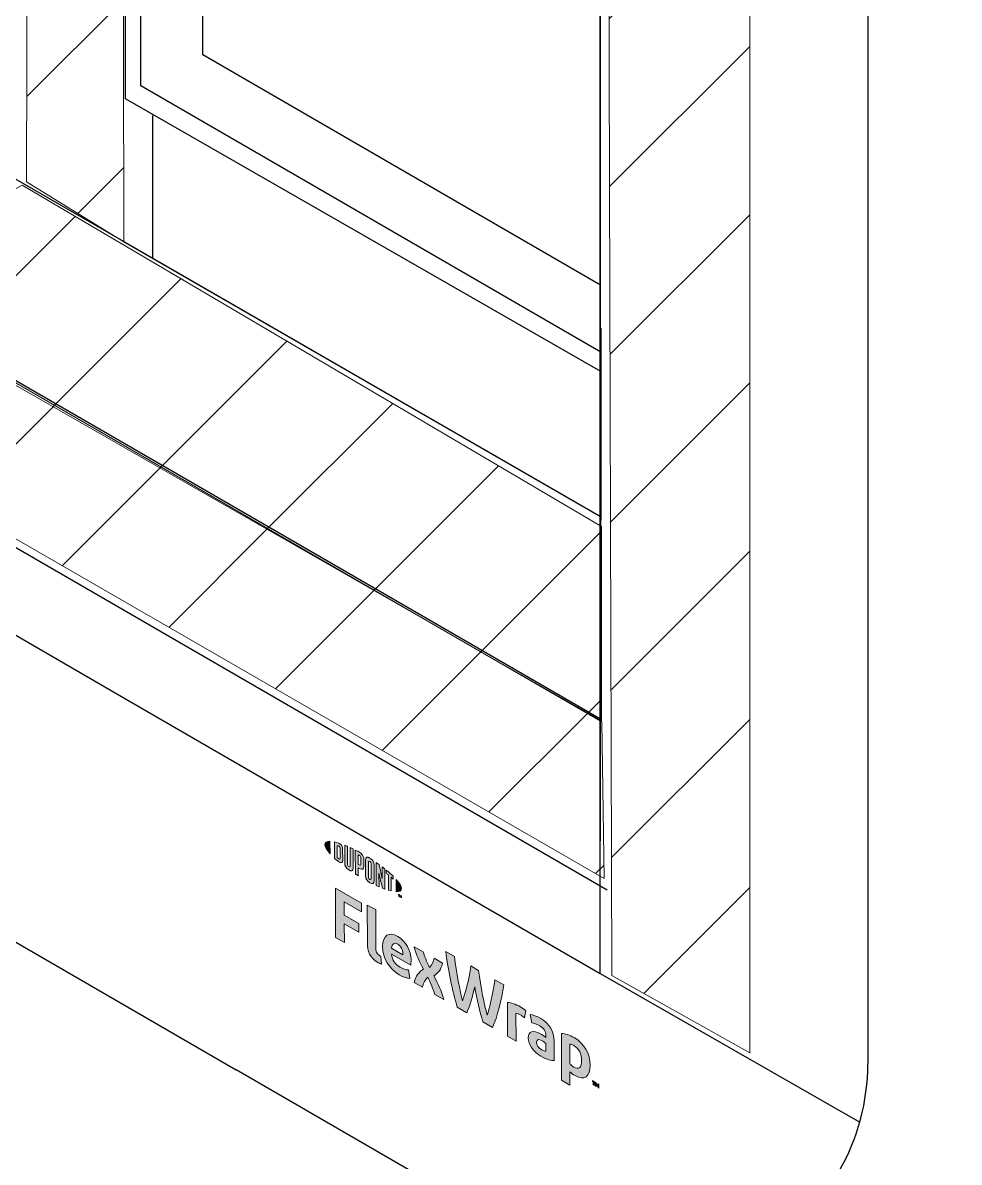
# Model space of a CAD drawing. Extents: x -1328 to 5679, y -4611 to 1603.
# Drawn here: x 4548.4 to 4627.1, y -2696.8 to -2601 of the extents above; entities that cross this region are included whole.
import ezdxf

# ---------------------------------------------------------------- set-up
doc = ezdxf.new("R2010")
doc.units = 0
doc.header["$MEASUREMENT"] = 0
for name, color, linetype, lineweight in [('G-ANNO-TTLB', 7, 'Continuous', 0), ('Layer 12', 7, 'Continuous', 0), ('TYVEK', 7, 'Continuous', 0)]:
    doc.layers.add(name, color=color, linetype=linetype, lineweight=lineweight)
pattern_1 = [(45, (0, 0), (-7.071067, 7.071069), [])]

# ---------------------------------------------------------------- blocks, each defined once
blk = doc.blocks.new('Block_169')
at = {"layer": 'TYVEK', "true_color": 0x003b71, "transparency": 33554687}
h = blk.add_hatch(color=156, dxfattribs=at)
h.dxf.hatch_style = 2
edge = h.paths.add_edge_path()
edge.add_spline(control_points=[(4574.695, -2677.885), (4574.695, -2677.885), (4574.685, -2673.744), (4574.685, -2673.744), (4574.685, -2673.744), (4576.87, -2674.999), (4576.87, -2674.999), (4576.87, -2674.999), (4576.872, -2675.721), (4576.872, -2675.721), (4576.872, -2675.721), (4575.42, -2674.887), (4575.42, -2674.887), (4575.42, -2674.887), (4575.423, -2676.011), (4575.423, -2676.011), (4575.423, -2676.011), (4576.644, -2676.712), (4576.644, -2676.712), (4576.644, -2676.712), (4576.646, -2677.434), (4576.646, -2677.434), (4576.646, -2677.434), (4575.425, -2676.733), (4575.425, -2676.733), (4575.425, -2676.733), (4575.429, -2678.306), (4575.429, -2678.306), (4575.429, -2678.306), (4574.695, -2677.885), (4574.695, -2677.885)], knot_values=[0, 0, 0, 0, 1, 1, 1, 2, 2, 2, 3, 3, 3, 4, 4, 4, 5, 5, 5, 6, 6, 6, 7, 7, 7, 8, 8, 8, 9, 9, 9, 10, 10, 10, 10], degree=3, periodic=0)
h = blk.add_hatch(color=156, dxfattribs=at)
h.dxf.hatch_style = 2
edge = h.paths.add_edge_path()
edge.add_spline(control_points=[(4578.068, -2678.729), (4578.069, -2679.048), (4578.141, -2679.261), (4578.346, -2679.379), (4578.398, -2679.408), (4578.449, -2679.432), (4578.495, -2679.446), (4578.495, -2679.446), (4578.548, -2680.121), (4578.548, -2680.121), (4578.45, -2680.088), (4578.291, -2680.021), (4578.189, -2679.962), (4577.599, -2679.623), (4577.362, -2679.044), (4577.36, -2678.334), (4577.36, -2678.334), (4577.352, -2675.175), (4577.352, -2675.175), (4577.352, -2675.175), (4578.06, -2675.534), (4578.06, -2675.534), (4578.06, -2675.534), (4578.068, -2678.729), (4578.068, -2678.729)], knot_values=[0, 0, 0, 0, 1, 1, 1, 2, 2, 2, 3, 3, 3, 4, 4, 4, 5, 5, 5, 6, 6, 6, 7, 7, 7, 8, 8, 8, 8], degree=3, periodic=0)
h = blk.add_hatch(color=156, dxfattribs=at)
h.dxf.hatch_style = 2
edge = h.paths.add_edge_path()
edge.add_spline(control_points=[(4579.38, -2678.779), (4579.38, -2678.779), (4580.354, -2679.338), (4580.354, -2679.338), (4580.354, -2679.338), (4580.354, -2679.267), (4580.354, -2679.267), (4580.353, -2678.936), (4580.199, -2678.605), (4579.917, -2678.443), (4579.619, -2678.272), (4579.425, -2678.403), (4579.38, -2678.779)], knot_values=[0, 0, 0, 0, 1, 1, 1, 2, 2, 2, 3, 3, 3, 4, 4, 4, 4], degree=3, periodic=0)
edge = h.paths.add_edge_path()
edge.add_spline(control_points=[(4580.938, -2681.339), (4580.713, -2681.328), (4580.379, -2681.219), (4580.041, -2681.025), (4579.215, -2680.551), (4578.649, -2679.623), (4578.647, -2678.641), (4578.644, -2677.701), (4579.161, -2677.36), (4579.915, -2677.792), (4580.587, -2678.178), (4581.03, -2678.982), (4581.032, -2679.774), (4581.032, -2679.952), (4581.022, -2680.1), (4581.012, -2680.212), (4581.012, -2680.212), (4579.391, -2679.282), (4579.391, -2679.282), (4579.459, -2679.793), (4579.701, -2680.144), (4580.111, -2680.38), (4580.362, -2680.524), (4580.603, -2680.598), (4580.824, -2680.618), (4580.824, -2680.618), (4580.938, -2681.339), (4580.938, -2681.339)], knot_values=[0, 0, 0, 0, 1, 1, 1, 2, 2, 2, 3, 3, 3, 4, 4, 4, 5, 5, 5, 6, 6, 6, 7, 7, 7, 8, 8, 8, 9, 9, 9, 9], degree=3, periodic=0)
h = blk.add_hatch(color=156, dxfattribs=at)
h.dxf.hatch_style = 2
edge = h.paths.add_edge_path()
edge.add_spline(control_points=[(4582.079, -2680.541), (4581.734, -2679.906), (4581.461, -2679.342), (4581.3, -2678.659), (4581.3, -2678.659), (4582.065, -2679.097), (4582.065, -2679.097), (4582.132, -2679.402), (4582.359, -2679.934), (4582.585, -2680.401), (4582.774, -2680.184), (4582.938, -2679.929), (4582.973, -2679.619), (4582.973, -2679.619), (4583.691, -2680.031), (4583.691, -2680.031), (4583.559, -2680.57), (4583.335, -2680.872), (4582.951, -2681.107), (4583.321, -2681.798), (4583.574, -2682.356), (4583.786, -2683.104), (4583.786, -2683.104), (4583.021, -2682.665), (4583.021, -2682.665), (4582.913, -2682.272), (4582.655, -2681.681), (4582.439, -2681.232), (4582.245, -2681.446), (4582.061, -2681.694), (4581.99, -2682.073), (4581.99, -2682.073), (4581.303, -2681.679), (4581.303, -2681.679), (4581.429, -2681.137), (4581.669, -2680.802), (4582.079, -2680.541)], knot_values=[0, 0, 0, 0, 1, 1, 1, 2, 2, 2, 3, 3, 3, 4, 4, 4, 5, 5, 5, 6, 6, 6, 7, 7, 7, 8, 8, 8, 9, 9, 9, 10, 10, 10, 11, 11, 11, 12, 12, 12, 12], degree=3, periodic=0)
h = blk.add_hatch(color=156, dxfattribs=at)
h.dxf.hatch_style = 2
edge = h.paths.add_edge_path()
edge.add_spline(control_points=[(4588.08, -2681.434), (4588.08, -2681.434), (4588.829, -2681.864), (4588.829, -2681.864), (4588.637, -2683.131), (4588.303, -2684.563), (4587.869, -2685.448), (4587.869, -2685.448), (4587.064, -2684.986), (4587.064, -2684.986), (4586.811, -2684.102), (4586.583, -2683.103), (4586.391, -2682.024), (4586.198, -2682.882), (4585.98, -2683.625), (4585.725, -2684.217), (4585.725, -2684.217), (4584.919, -2683.755), (4584.919, -2683.755), (4584.506, -2682.384), (4584.138, -2680.548), (4583.945, -2679.06), (4583.945, -2679.06), (4584.689, -2679.487), (4584.689, -2679.487), (4584.851, -2680.827), (4585.142, -2682.394), (4585.354, -2683.207), (4585.572, -2682.641), (4585.913, -2681.478), (4586.059, -2680.274), (4586.059, -2680.274), (4586.715, -2680.651), (4586.715, -2680.651), (4586.872, -2682.029), (4587.209, -2683.581), (4587.436, -2684.403), (4587.64, -2683.828), (4587.929, -2682.594), (4588.08, -2681.434)], knot_values=[0, 0, 0, 0, 1, 1, 1, 2, 2, 2, 3, 3, 3, 4, 4, 4, 5, 5, 5, 6, 6, 6, 7, 7, 7, 8, 8, 8, 9, 9, 9, 10, 10, 10, 11, 11, 11, 12, 12, 12, 13, 13, 13, 13], degree=3, periodic=0)
h = blk.add_hatch(color=156, dxfattribs=at)
h.dxf.hatch_style = 2
edge = h.paths.add_edge_path()
edge.add_spline(control_points=[(4590.222, -2683.71), (4590.406, -2683.816), (4590.581, -2683.939), (4590.684, -2684.028), (4590.684, -2684.028), (4590.583, -2684.637), (4590.583, -2684.637), (4590.495, -2684.552), (4590.387, -2684.478), (4590.28, -2684.416), (4590.09, -2684.307), (4589.962, -2684.275), (4589.854, -2684.272), (4589.854, -2684.272), (4589.86, -2686.591), (4589.86, -2686.591), (4589.86, -2686.591), (4589.152, -2686.185), (4589.152, -2686.185), (4589.152, -2686.185), (4589.145, -2683.351), (4589.145, -2683.351), (4589.422, -2683.351), (4589.852, -2683.497), (4590.222, -2683.71)], knot_values=[0, 0, 0, 0, 1, 1, 1, 2, 2, 2, 3, 3, 3, 4, 4, 4, 5, 5, 5, 6, 6, 6, 7, 7, 7, 8, 8, 8, 8], degree=3, periodic=0)
h = blk.add_hatch(color=156, dxfattribs=at)
h.dxf.hatch_style = 2
edge = h.paths.add_edge_path()
edge.add_spline(control_points=[(4592.377, -2687.44), (4592.377, -2687.44), (4592.376, -2686.807), (4592.376, -2686.807), (4592.258, -2686.71), (4592.135, -2686.621), (4592.011, -2686.551), (4591.775, -2686.415), (4591.591, -2686.416), (4591.592, -2686.694), (4591.592, -2686.942), (4591.746, -2687.16), (4592.018, -2687.317), (4592.172, -2687.405), (4592.3, -2687.443), (4592.377, -2687.44)], knot_values=[0, 0, 0, 0, 1, 1, 1, 2, 2, 2, 3, 3, 3, 4, 4, 4, 5, 5, 5, 5], degree=3, periodic=0)
edge = h.paths.add_edge_path()
edge.add_spline(control_points=[(4591.948, -2687.861), (4591.245, -2687.457), (4590.89, -2686.858), (4590.889, -2686.326), (4590.888, -2685.74), (4591.302, -2685.635), (4591.918, -2685.983), (4592.061, -2686.065), (4592.246, -2686.195), (4592.375, -2686.292), (4592.375, -2686.292), (4592.374, -2686.15), (4592.374, -2686.15), (4592.373, -2685.789), (4592.193, -2685.515), (4591.85, -2685.318), (4591.624, -2685.188), (4591.383, -2685.091), (4591.173, -2685.071), (4591.173, -2685.071), (4591.043, -2684.358), (4591.043, -2684.358), (4591.263, -2684.378), (4591.617, -2684.511), (4591.93, -2684.69), (4592.684, -2685.123), (4593.06, -2685.8), (4593.062, -2686.598), (4593.062, -2686.598), (4593.066, -2688.243), (4593.066, -2688.243), (4592.856, -2688.246), (4592.461, -2688.155), (4591.948, -2687.861)], knot_values=[0, 0, 0, 0, 1, 1, 1, 2, 2, 2, 3, 3, 3, 4, 4, 4, 5, 5, 5, 6, 6, 6, 7, 7, 7, 8, 8, 8, 9, 9, 9, 10, 10, 10, 11, 11, 11, 11], degree=3, periodic=0)
h = blk.add_hatch(color=156, dxfattribs=at)
h.dxf.hatch_style = 2
edge = h.paths.add_edge_path()
edge.add_spline(control_points=[(4594.712, -2688.774), (4595.163, -2689.033), (4595.373, -2688.835), (4595.371, -2688.225), (4595.37, -2687.693), (4595.174, -2687.226), (4594.707, -2686.958), (4594.579, -2686.884), (4594.487, -2686.861), (4594.379, -2686.846), (4594.379, -2686.846), (4594.383, -2688.503), (4594.383, -2688.503), (4594.481, -2688.606), (4594.563, -2688.689), (4594.712, -2688.774)], knot_values=[0, 0, 0, 0, 1, 1, 1, 2, 2, 2, 3, 3, 3, 4, 4, 4, 5, 5, 5, 5], degree=3, periodic=0)
edge = h.paths.add_edge_path()
edge.add_spline(control_points=[(4594.816, -2689.496), (4594.636, -2689.392), (4594.513, -2689.298), (4594.385, -2689.171), (4594.385, -2689.171), (4594.387, -2690.295), (4594.387, -2690.295), (4594.387, -2690.295), (4593.685, -2689.892), (4593.685, -2689.892), (4593.685, -2689.892), (4593.675, -2685.946), (4593.675, -2685.946), (4593.967, -2685.96), (4594.377, -2686.095), (4594.741, -2686.304), (4595.583, -2686.787), (4596.087, -2687.667), (4596.089, -2688.614), (4596.092, -2689.584), (4595.616, -2689.955), (4594.816, -2689.496)], knot_values=[0, 0, 0, 0, 1, 1, 1, 2, 2, 2, 3, 3, 3, 4, 4, 4, 5, 5, 5, 6, 6, 6, 7, 7, 7, 7], degree=3, periodic=0)
h = blk.add_hatch(color=156, dxfattribs=at)
h.dxf.hatch_style = 2
edge = h.paths.add_edge_path()
edge.add_spline(control_points=[(4596.597, -2690.101), (4596.624, -2690.188), (4596.648, -2690.254), (4596.68, -2690.325), (4596.71, -2690.289), (4596.731, -2690.25), (4596.756, -2690.192), (4596.756, -2690.192), (4596.83, -2690.234), (4596.83, -2690.234), (4596.83, -2690.234), (4596.831, -2690.54), (4596.831, -2690.54), (4596.831, -2690.54), (4596.766, -2690.503), (4596.766, -2690.503), (4596.766, -2690.503), (4596.766, -2690.362), (4596.766, -2690.362), (4596.766, -2690.362), (4596.769, -2690.316), (4596.769, -2690.316), (4596.749, -2690.35), (4596.724, -2690.385), (4596.703, -2690.411), (4596.703, -2690.411), (4596.654, -2690.382), (4596.654, -2690.382), (4596.631, -2690.33), (4596.606, -2690.267), (4596.585, -2690.208), (4596.585, -2690.208), (4596.588, -2690.26), (4596.588, -2690.26), (4596.588, -2690.26), (4596.589, -2690.401), (4596.589, -2690.401), (4596.589, -2690.401), (4596.524, -2690.364), (4596.524, -2690.364), (4596.524, -2690.364), (4596.523, -2690.058), (4596.523, -2690.058), (4596.523, -2690.058), (4596.597, -2690.101), (4596.597, -2690.101)], knot_values=[0, 0, 0, 0, 1, 1, 1, 2, 2, 2, 3, 3, 3, 4, 4, 4, 5, 5, 5, 6, 6, 6, 7, 7, 7, 8, 8, 8, 9, 9, 9, 10, 10, 10, 11, 11, 11, 12, 12, 12, 13, 13, 13, 14, 14, 14, 15, 15, 15, 15], degree=3, periodic=0)
edge = h.paths.add_edge_path()
edge.add_spline(control_points=[(4596.351, -2690.027), (4596.351, -2690.027), (4596.28, -2689.986), (4596.28, -2689.986), (4596.28, -2689.986), (4596.28, -2689.918), (4596.28, -2689.918), (4596.28, -2689.918), (4596.494, -2690.041), (4596.494, -2690.041), (4596.494, -2690.041), (4596.494, -2690.109), (4596.494, -2690.109), (4596.494, -2690.109), (4596.423, -2690.068), (4596.423, -2690.068), (4596.423, -2690.068), (4596.423, -2690.306), (4596.423, -2690.306), (4596.423, -2690.306), (4596.352, -2690.265), (4596.352, -2690.265), (4596.352, -2690.265), (4596.351, -2690.027), (4596.351, -2690.027)], knot_values=[0, 0, 0, 0, 1, 1, 1, 2, 2, 2, 3, 3, 3, 4, 4, 4, 5, 5, 5, 6, 6, 6, 7, 7, 7, 8, 8, 8, 8], degree=3, periodic=0)
at = {"layer": 'TYVEK'}
for points, knots in [([(4574.695, -2677.885), (4574.695, -2677.885), (4574.685, -2673.744), (4574.685, -2673.744), (4574.685, -2673.744), (4576.87, -2674.999), (4576.87, -2674.999), (4576.87, -2674.999), (4576.872, -2675.721), (4576.872, -2675.721), (4576.872, -2675.721), (4575.42, -2674.887), (4575.42, -2674.887), (4575.42, -2674.887), (4575.423, -2676.011), (4575.423, -2676.011), (4575.423, -2676.011), (4576.644, -2676.712), (4576.644, -2676.712), (4576.644, -2676.712), (4576.646, -2677.434), (4576.646, -2677.434), (4576.646, -2677.434), (4575.425, -2676.733), (4575.425, -2676.733), (4575.425, -2676.733), (4575.429, -2678.306), (4575.429, -2678.306), (4575.429, -2678.306), (4574.695, -2677.885), (4574.695, -2677.885)], [0, 0, 0, 0, 1, 1, 1, 2, 2, 2, 3, 3, 3, 4, 4, 4, 5, 5, 5, 6, 6, 6, 7, 7, 7, 8, 8, 8, 9, 9, 9, 10, 10, 10, 10]), ([(4578.068, -2678.729), (4578.069, -2679.048), (4578.141, -2679.261), (4578.346, -2679.379), (4578.398, -2679.408), (4578.449, -2679.432), (4578.495, -2679.446), (4578.495, -2679.446), (4578.548, -2680.121), (4578.548, -2680.121), (4578.45, -2680.088), (4578.291, -2680.021), (4578.189, -2679.962), (4577.599, -2679.623), (4577.362, -2679.044), (4577.36, -2678.334), (4577.36, -2678.334), (4577.352, -2675.175), (4577.352, -2675.175), (4577.352, -2675.175), (4578.06, -2675.534), (4578.06, -2675.534), (4578.06, -2675.534), (4578.068, -2678.729), (4578.068, -2678.729)], [0, 0, 0, 0, 1, 1, 1, 2, 2, 2, 3, 3, 3, 4, 4, 4, 5, 5, 5, 6, 6, 6, 7, 7, 7, 8, 8, 8, 8]), ([(4580.938, -2681.339), (4580.713, -2681.328), (4580.379, -2681.219), (4580.041, -2681.025), (4579.215, -2680.551), (4578.649, -2679.623), (4578.647, -2678.641), (4578.644, -2677.701), (4579.161, -2677.36), (4579.915, -2677.792), (4580.587, -2678.178), (4581.03, -2678.982), (4581.032, -2679.774), (4581.032, -2679.952), (4581.022, -2680.1), (4581.012, -2680.212), (4581.012, -2680.212), (4579.391, -2679.282), (4579.391, -2679.282), (4579.459, -2679.793), (4579.701, -2680.144), (4580.111, -2680.38), (4580.362, -2680.524), (4580.603, -2680.598), (4580.824, -2680.618), (4580.824, -2680.618), (4580.938, -2681.339), (4580.938, -2681.339)], [0, 0, 0, 0, 1, 1, 1, 2, 2, 2, 3, 3, 3, 4, 4, 4, 5, 5, 5, 6, 6, 6, 7, 7, 7, 8, 8, 8, 9, 9, 9, 9]), ([(4579.38, -2678.779), (4579.38, -2678.779), (4580.354, -2679.338), (4580.354, -2679.338), (4580.354, -2679.338), (4580.354, -2679.267), (4580.354, -2679.267), (4580.353, -2678.936), (4580.199, -2678.605), (4579.917, -2678.443), (4579.619, -2678.272), (4579.425, -2678.403), (4579.38, -2678.779)], [0, 0, 0, 0, 1, 1, 1, 2, 2, 2, 3, 3, 3, 4, 4, 4, 4]), ([(4582.079, -2680.541), (4581.734, -2679.906), (4581.461, -2679.342), (4581.3, -2678.659), (4581.3, -2678.659), (4582.065, -2679.097), (4582.065, -2679.097), (4582.132, -2679.402), (4582.359, -2679.934), (4582.585, -2680.401), (4582.774, -2680.184), (4582.938, -2679.929), (4582.973, -2679.619), (4582.973, -2679.619), (4583.691, -2680.031), (4583.691, -2680.031), (4583.559, -2680.57), (4583.335, -2680.872), (4582.951, -2681.107), (4583.321, -2681.798), (4583.574, -2682.356), (4583.786, -2683.104), (4583.786, -2683.104), (4583.021, -2682.665), (4583.021, -2682.665), (4582.913, -2682.272), (4582.655, -2681.681), (4582.439, -2681.232), (4582.245, -2681.446), (4582.061, -2681.694), (4581.99, -2682.073), (4581.99, -2682.073), (4581.303, -2681.679), (4581.303, -2681.679), (4581.429, -2681.137), (4581.669, -2680.802), (4582.079, -2680.541)], [0, 0, 0, 0, 1, 1, 1, 2, 2, 2, 3, 3, 3, 4, 4, 4, 5, 5, 5, 6, 6, 6, 7, 7, 7, 8, 8, 8, 9, 9, 9, 10, 10, 10, 11, 11, 11, 12, 12, 12, 12]), ([(4588.08, -2681.434), (4588.08, -2681.434), (4588.829, -2681.864), (4588.829, -2681.864), (4588.637, -2683.131), (4588.303, -2684.563), (4587.869, -2685.448), (4587.869, -2685.448), (4587.064, -2684.986), (4587.064, -2684.986), (4586.811, -2684.102), (4586.583, -2683.103), (4586.391, -2682.024), (4586.198, -2682.882), (4585.98, -2683.625), (4585.725, -2684.217), (4585.725, -2684.217), (4584.919, -2683.755), (4584.919, -2683.755), (4584.506, -2682.384), (4584.138, -2680.548), (4583.945, -2679.06), (4583.945, -2679.06), (4584.689, -2679.487), (4584.689, -2679.487), (4584.851, -2680.827), (4585.142, -2682.394), (4585.354, -2683.207), (4585.572, -2682.641), (4585.913, -2681.478), (4586.059, -2680.274), (4586.059, -2680.274), (4586.715, -2680.651), (4586.715, -2680.651), (4586.872, -2682.029), (4587.209, -2683.581), (4587.436, -2684.403), (4587.64, -2683.828), (4587.929, -2682.594), (4588.08, -2681.434)], [0, 0, 0, 0, 1, 1, 1, 2, 2, 2, 3, 3, 3, 4, 4, 4, 5, 5, 5, 6, 6, 6, 7, 7, 7, 8, 8, 8, 9, 9, 9, 10, 10, 10, 11, 11, 11, 12, 12, 12, 13, 13, 13, 13]), ([(4590.222, -2683.71), (4590.406, -2683.816), (4590.581, -2683.939), (4590.684, -2684.028), (4590.684, -2684.028), (4590.583, -2684.637), (4590.583, -2684.637), (4590.495, -2684.552), (4590.387, -2684.478), (4590.28, -2684.416), (4590.09, -2684.307), (4589.962, -2684.275), (4589.854, -2684.272), (4589.854, -2684.272), (4589.86, -2686.591), (4589.86, -2686.591), (4589.86, -2686.591), (4589.152, -2686.185), (4589.152, -2686.185), (4589.152, -2686.185), (4589.145, -2683.351), (4589.145, -2683.351), (4589.422, -2683.351), (4589.852, -2683.497), (4590.222, -2683.71)], [0, 0, 0, 0, 1, 1, 1, 2, 2, 2, 3, 3, 3, 4, 4, 4, 5, 5, 5, 6, 6, 6, 7, 7, 7, 8, 8, 8, 8]), ([(4591.948, -2687.861), (4591.245, -2687.457), (4590.89, -2686.858), (4590.889, -2686.326), (4590.888, -2685.74), (4591.302, -2685.635), (4591.918, -2685.983), (4592.061, -2686.065), (4592.246, -2686.195), (4592.375, -2686.292), (4592.375, -2686.292), (4592.374, -2686.15), (4592.374, -2686.15), (4592.373, -2685.789), (4592.193, -2685.515), (4591.85, -2685.318), (4591.624, -2685.188), (4591.383, -2685.091), (4591.173, -2685.071), (4591.173, -2685.071), (4591.043, -2684.358), (4591.043, -2684.358), (4591.263, -2684.378), (4591.617, -2684.511), (4591.93, -2684.69), (4592.684, -2685.123), (4593.06, -2685.8), (4593.062, -2686.598), (4593.062, -2686.598), (4593.066, -2688.243), (4593.066, -2688.243), (4592.856, -2688.246), (4592.461, -2688.155), (4591.948, -2687.861)], [0, 0, 0, 0, 1, 1, 1, 2, 2, 2, 3, 3, 3, 4, 4, 4, 5, 5, 5, 6, 6, 6, 7, 7, 7, 8, 8, 8, 9, 9, 9, 10, 10, 10, 11, 11, 11, 11]), ([(4592.377, -2687.44), (4592.377, -2687.44), (4592.376, -2686.807), (4592.376, -2686.807), (4592.258, -2686.71), (4592.135, -2686.621), (4592.011, -2686.551), (4591.775, -2686.415), (4591.591, -2686.416), (4591.592, -2686.694), (4591.592, -2686.942), (4591.746, -2687.16), (4592.018, -2687.317), (4592.172, -2687.405), (4592.3, -2687.443), (4592.377, -2687.44)], [0, 0, 0, 0, 1, 1, 1, 2, 2, 2, 3, 3, 3, 4, 4, 4, 5, 5, 5, 5]), ([(4594.816, -2689.496), (4594.636, -2689.392), (4594.513, -2689.298), (4594.385, -2689.171), (4594.385, -2689.171), (4594.387, -2690.295), (4594.387, -2690.295), (4594.387, -2690.295), (4593.685, -2689.892), (4593.685, -2689.892), (4593.685, -2689.892), (4593.675, -2685.946), (4593.675, -2685.946), (4593.967, -2685.96), (4594.377, -2686.095), (4594.741, -2686.304), (4595.583, -2686.787), (4596.087, -2687.667), (4596.089, -2688.614), (4596.092, -2689.584), (4595.616, -2689.955), (4594.816, -2689.496)], [0, 0, 0, 0, 1, 1, 1, 2, 2, 2, 3, 3, 3, 4, 4, 4, 5, 5, 5, 6, 6, 6, 7, 7, 7, 7]), ([(4594.712, -2688.774), (4595.163, -2689.033), (4595.373, -2688.835), (4595.371, -2688.225), (4595.37, -2687.693), (4595.174, -2687.226), (4594.707, -2686.958), (4594.579, -2686.884), (4594.487, -2686.861), (4594.379, -2686.846), (4594.379, -2686.846), (4594.383, -2688.503), (4594.383, -2688.503), (4594.481, -2688.606), (4594.563, -2688.689), (4594.712, -2688.774)], [0, 0, 0, 0, 1, 1, 1, 2, 2, 2, 3, 3, 3, 4, 4, 4, 5, 5, 5, 5]), ([(4596.351, -2690.027), (4596.351, -2690.027), (4596.28, -2689.986), (4596.28, -2689.986), (4596.28, -2689.986), (4596.28, -2689.918), (4596.28, -2689.918), (4596.28, -2689.918), (4596.494, -2690.041), (4596.494, -2690.041), (4596.494, -2690.041), (4596.494, -2690.109), (4596.494, -2690.109), (4596.494, -2690.109), (4596.423, -2690.068), (4596.423, -2690.068), (4596.423, -2690.068), (4596.423, -2690.306), (4596.423, -2690.306), (4596.423, -2690.306), (4596.352, -2690.265), (4596.352, -2690.265), (4596.352, -2690.265), (4596.351, -2690.027), (4596.351, -2690.027)], [0, 0, 0, 0, 1, 1, 1, 2, 2, 2, 3, 3, 3, 4, 4, 4, 5, 5, 5, 6, 6, 6, 7, 7, 7, 8, 8, 8, 8]), ([(4596.597, -2690.101), (4596.624, -2690.188), (4596.648, -2690.254), (4596.68, -2690.325), (4596.71, -2690.289), (4596.731, -2690.25), (4596.756, -2690.192), (4596.756, -2690.192), (4596.83, -2690.234), (4596.83, -2690.234), (4596.83, -2690.234), (4596.831, -2690.54), (4596.831, -2690.54), (4596.831, -2690.54), (4596.766, -2690.503), (4596.766, -2690.503), (4596.766, -2690.503), (4596.766, -2690.362), (4596.766, -2690.362), (4596.766, -2690.362), (4596.769, -2690.316), (4596.769, -2690.316), (4596.749, -2690.35), (4596.724, -2690.385), (4596.703, -2690.411), (4596.703, -2690.411), (4596.654, -2690.382), (4596.654, -2690.382), (4596.631, -2690.33), (4596.606, -2690.267), (4596.585, -2690.208), (4596.585, -2690.208), (4596.588, -2690.26), (4596.588, -2690.26), (4596.588, -2690.26), (4596.589, -2690.401), (4596.589, -2690.401), (4596.589, -2690.401), (4596.524, -2690.364), (4596.524, -2690.364), (4596.524, -2690.364), (4596.523, -2690.058), (4596.523, -2690.058), (4596.523, -2690.058), (4596.597, -2690.101), (4596.597, -2690.101)], [0, 0, 0, 0, 1, 1, 1, 2, 2, 2, 3, 3, 3, 4, 4, 4, 5, 5, 5, 6, 6, 6, 7, 7, 7, 8, 8, 8, 9, 9, 9, 10, 10, 10, 11, 11, 11, 12, 12, 12, 13, 13, 13, 14, 14, 14, 15, 15, 15, 15])]:
    blk.add_open_spline(points, degree=3, knots=knots, dxfattribs=at)
blk = doc.blocks.new('Block_170')
at = {"layer": 'TYVEK', "true_color": 0x003b71, "transparency": 33554687}
h = blk.add_hatch(color=156, dxfattribs=at)
h.dxf.hatch_style = 2
edge = h.paths.add_edge_path()
edge.add_spline(control_points=[(4573.783, -2670.066), (4573.783, -2670.256), (4573.944, -2670.527), (4574.224, -2670.84), (4574.224, -2670.84), (4574.221, -2669.801), (4574.221, -2669.801), (4573.942, -2669.792), (4573.782, -2669.877), (4573.783, -2670.066)], knot_values=[0, 0, 0, 0, 1, 1, 1, 2, 2, 2, 3, 3, 3, 3], degree=3, periodic=0)
h = blk.add_hatch(color=156, dxfattribs=at)
h.dxf.hatch_style = 2
edge = h.paths.add_edge_path()
edge.add_spline(control_points=[(4575.064, -2671.226), (4575.064, -2671.306), (4575.023, -2671.308), (4574.973, -2671.28), (4574.934, -2671.258), (4574.875, -2671.207), (4574.826, -2671.164), (4574.826, -2671.164), (4574.823, -2670.17), (4574.823, -2670.17), (4574.872, -2670.183), (4574.932, -2670.201), (4574.97, -2670.223), (4575.02, -2670.252), (4575.062, -2670.302), (4575.062, -2670.382), (4575.062, -2670.382), (4575.064, -2671.226), (4575.064, -2671.226)], knot_values=[0, 0, 0, 0, 1, 1, 1, 2, 2, 2, 3, 3, 3, 4, 4, 4, 5, 5, 5, 6, 6, 6, 6], degree=3, periodic=0)
edge = h.paths.add_edge_path()
edge.add_spline(control_points=[(4575.002, -2669.982), (4574.924, -2669.937), (4574.812, -2669.899), (4574.608, -2669.855), (4574.608, -2669.855), (4574.611, -2671.232), (4574.611, -2671.232), (4574.791, -2671.398), (4574.928, -2671.513), (4575.006, -2671.558), (4575.186, -2671.662), (4575.287, -2671.593), (4575.287, -2671.389), (4575.287, -2671.389), (4575.285, -2670.474), (4575.285, -2670.474), (4575.284, -2670.271), (4575.182, -2670.085), (4575.002, -2669.982)], knot_values=[0, 0, 0, 0, 1, 1, 1, 2, 2, 2, 3, 3, 3, 4, 4, 4, 5, 5, 5, 6, 6, 6, 6], degree=3, periodic=0)
h = blk.add_hatch(color=156, dxfattribs=at)
h.dxf.hatch_style = 2
edge = h.paths.add_edge_path()
edge.add_spline(control_points=[(4575.914, -2671.875), (4575.915, -2671.955), (4575.891, -2671.992), (4575.805, -2671.93), (4575.72, -2671.87), (4575.697, -2671.815), (4575.697, -2671.721), (4575.697, -2671.721), (4575.693, -2670.221), (4575.693, -2670.221), (4575.637, -2670.196), (4575.511, -2670.144), (4575.458, -2670.122), (4575.458, -2670.122), (4575.461, -2671.639), (4575.461, -2671.639), (4575.462, -2671.881), (4575.564, -2672.034), (4575.805, -2672.204), (4576.026, -2672.36), (4576.161, -2672.309), (4576.16, -2672.04), (4576.16, -2672.04), (4576.156, -2670.438), (4576.156, -2670.438), (4576.11, -2670.414), (4575.959, -2670.342), (4575.911, -2670.32), (4575.911, -2670.32), (4575.914, -2671.875), (4575.914, -2671.875)], knot_values=[0, 0, 0, 0, 1, 1, 1, 2, 2, 2, 3, 3, 3, 4, 4, 4, 5, 5, 5, 6, 6, 6, 7, 7, 7, 8, 8, 8, 9, 9, 9, 10, 10, 10, 10], degree=3, periodic=0)
h = blk.add_hatch(color=156, dxfattribs=at)
h.dxf.hatch_style = 2
edge = h.paths.add_edge_path()
edge.add_spline(control_points=[(4576.809, -2671.731), (4576.809, -2671.818), (4576.783, -2671.847), (4576.683, -2671.79), (4576.683, -2671.79), (4576.597, -2671.741), (4576.597, -2671.741), (4576.597, -2671.741), (4576.595, -2670.944), (4576.595, -2670.944), (4576.633, -2670.964), (4576.654, -2670.975), (4576.677, -2670.988), (4576.785, -2671.05), (4576.808, -2671.11), (4576.808, -2671.199), (4576.808, -2671.199), (4576.809, -2671.731), (4576.809, -2671.731)], knot_values=[0, 0, 0, 0, 1, 1, 1, 2, 2, 2, 3, 3, 3, 4, 4, 4, 5, 5, 5, 6, 6, 6, 6], degree=3, periodic=0)
edge = h.paths.add_edge_path()
edge.add_spline(control_points=[(4576.691, -2670.715), (4576.648, -2670.69), (4576.492, -2670.607), (4576.349, -2670.534), (4576.349, -2670.534), (4576.353, -2672.553), (4576.353, -2672.553), (4576.402, -2672.584), (4576.53, -2672.665), (4576.599, -2672.707), (4576.599, -2672.707), (4576.598, -2672.021), (4576.598, -2672.021), (4576.598, -2672.021), (4576.694, -2672.076), (4576.694, -2672.076), (4576.952, -2672.223), (4577.058, -2672.151), (4577.058, -2671.895), (4577.058, -2671.895), (4577.056, -2671.3), (4577.056, -2671.3), (4577.056, -2671.049), (4576.935, -2670.855), (4576.691, -2670.715)], knot_values=[0, 0, 0, 0, 1, 1, 1, 2, 2, 2, 3, 3, 3, 4, 4, 4, 5, 5, 5, 6, 6, 6, 7, 7, 7, 8, 8, 8, 8], degree=3, periodic=0)
h = blk.add_hatch(color=156, dxfattribs=at)
h.dxf.hatch_style = 2
edge = h.paths.add_edge_path()
edge.add_spline(control_points=[(4577.689, -2672.94), (4577.69, -2673.02), (4577.667, -2673.048), (4577.58, -2673.001), (4577.49, -2672.953), (4577.465, -2672.894), (4577.465, -2672.812), (4577.465, -2672.812), (4577.462, -2671.553), (4577.462, -2671.553), (4577.462, -2671.471), (4577.486, -2671.439), (4577.576, -2671.493), (4577.663, -2671.546), (4577.686, -2671.602), (4577.686, -2671.682), (4577.686, -2671.682), (4577.689, -2672.94), (4577.689, -2672.94)], knot_values=[0, 0, 0, 0, 1, 1, 1, 2, 2, 2, 3, 3, 3, 4, 4, 4, 5, 5, 5, 6, 6, 6, 6], degree=3, periodic=0)
edge = h.paths.add_edge_path()
edge.add_spline(control_points=[(4577.575, -2671.211), (4577.347, -2671.068), (4577.212, -2671.106), (4577.212, -2671.372), (4577.212, -2671.372), (4577.216, -2672.692), (4577.216, -2672.692), (4577.216, -2672.973), (4577.34, -2673.159), (4577.58, -2673.285), (4577.816, -2673.408), (4577.938, -2673.375), (4577.938, -2673.077), (4577.938, -2673.077), (4577.935, -2671.817), (4577.935, -2671.817), (4577.934, -2671.532), (4577.823, -2671.367), (4577.575, -2671.211)], knot_values=[0, 0, 0, 0, 1, 1, 1, 2, 2, 2, 3, 3, 3, 4, 4, 4, 5, 5, 5, 6, 6, 6, 6], degree=3, periodic=0)
h = blk.add_hatch(color=156, dxfattribs=at)
h.dxf.hatch_style = 2
edge = h.paths.add_edge_path()
edge.add_spline(control_points=[(4578.619, -2672.933), (4578.619, -2672.933), (4578.344, -2671.751), (4578.344, -2671.751), (4578.269, -2671.697), (4578.18, -2671.634), (4578.111, -2671.587), (4578.111, -2671.587), (4578.115, -2673.523), (4578.115, -2673.523), (4578.164, -2673.546), (4578.288, -2673.601), (4578.352, -2673.628), (4578.352, -2673.628), (4578.33, -2672.476), (4578.33, -2672.476), (4578.33, -2672.476), (4578.621, -2673.738), (4578.621, -2673.738), (4578.682, -2673.762), (4578.772, -2673.796), (4578.831, -2673.817), (4578.831, -2673.817), (4578.827, -2672.115), (4578.827, -2672.115), (4578.765, -2672.066), (4578.653, -2671.98), (4578.6, -2671.939), (4578.6, -2671.939), (4578.619, -2672.933), (4578.619, -2672.933)], knot_values=[0, 0, 0, 0, 1, 1, 1, 2, 2, 2, 3, 3, 3, 4, 4, 4, 5, 5, 5, 6, 6, 6, 7, 7, 7, 8, 8, 8, 9, 9, 9, 10, 10, 10, 10], degree=3, periodic=0)
h = blk.add_hatch(color=156, dxfattribs=at)
h.dxf.hatch_style = 2
edge = h.paths.add_edge_path()
edge.add_spline(control_points=[(4578.949, -2672.482), (4579.01, -2672.53), (4579.07, -2672.578), (4579.128, -2672.626), (4579.128, -2672.626), (4579.132, -2673.914), (4579.132, -2673.914), (4579.185, -2673.931), (4579.285, -2673.958), (4579.352, -2673.973), (4579.352, -2673.973), (4579.349, -2672.814), (4579.349, -2672.814), (4579.413, -2672.87), (4579.473, -2672.923), (4579.528, -2672.973), (4579.528, -2672.973), (4579.528, -2672.725), (4579.528, -2672.725), (4579.353, -2672.555), (4579.167, -2672.391), (4578.948, -2672.213), (4578.948, -2672.213), (4578.949, -2672.482), (4578.949, -2672.482)], knot_values=[0, 0, 0, 0, 1, 1, 1, 2, 2, 2, 3, 3, 3, 4, 4, 4, 5, 5, 5, 6, 6, 6, 7, 7, 7, 8, 8, 8, 8], degree=3, periodic=0)
h = blk.add_hatch(color=156, dxfattribs=at)
h.dxf.hatch_style = 2
edge = h.paths.add_edge_path()
edge.add_spline(control_points=[(4580.234, -2673.769), (4580.234, -2673.96), (4580.074, -2674.046), (4579.795, -2674.039), (4579.795, -2674.039), (4579.792, -2672.999), (4579.792, -2672.999), (4580.072, -2673.311), (4580.233, -2673.581), (4580.234, -2673.769)], knot_values=[0, 0, 0, 0, 1, 1, 1, 2, 2, 2, 3, 3, 3, 3], degree=3, periodic=0)
h = blk.add_hatch(color=156, dxfattribs=at)
h.dxf.hatch_style = 2
edge = h.paths.add_edge_path()
edge.add_spline(control_points=[(4580.104, -2674.32), (4580.104, -2674.32), (4580.131, -2674.336), (4580.131, -2674.336), (4580.131, -2674.336), (4580.17, -2674.429), (4580.17, -2674.429), (4580.17, -2674.429), (4580.209, -2674.381), (4580.209, -2674.381), (4580.209, -2674.381), (4580.235, -2674.395), (4580.235, -2674.395), (4580.235, -2674.395), (4580.236, -2674.545), (4580.236, -2674.545), (4580.236, -2674.545), (4580.211, -2674.531), (4580.211, -2674.531), (4580.211, -2674.531), (4580.211, -2674.425), (4580.211, -2674.425), (4580.211, -2674.425), (4580.171, -2674.473), (4580.171, -2674.473), (4580.171, -2674.473), (4580.169, -2674.472), (4580.169, -2674.472), (4580.169, -2674.472), (4580.129, -2674.377), (4580.129, -2674.377), (4580.129, -2674.377), (4580.129, -2674.484), (4580.129, -2674.484), (4580.129, -2674.484), (4580.105, -2674.47), (4580.105, -2674.47), (4580.105, -2674.47), (4580.104, -2674.32), (4580.104, -2674.32)], knot_values=[0, 0, 0, 0, 1, 1, 1, 2, 2, 2, 3, 3, 3, 4, 4, 4, 5, 5, 5, 6, 6, 6, 7, 7, 7, 8, 8, 8, 9, 9, 9, 10, 10, 10, 11, 11, 11, 12, 12, 12, 13, 13, 13, 13], degree=3, periodic=0)
edge = h.paths.add_edge_path()
edge.add_spline(control_points=[(4580.012, -2674.293), (4580.012, -2674.293), (4579.972, -2674.27), (4579.972, -2674.27), (4579.972, -2674.27), (4579.971, -2674.244), (4579.971, -2674.244), (4579.971, -2674.244), (4580.077, -2674.304), (4580.077, -2674.304), (4580.077, -2674.304), (4580.077, -2674.331), (4580.077, -2674.331), (4580.077, -2674.331), (4580.037, -2674.308), (4580.037, -2674.308), (4580.037, -2674.308), (4580.037, -2674.431), (4580.037, -2674.431), (4580.037, -2674.431), (4580.012, -2674.417), (4580.012, -2674.417), (4580.012, -2674.417), (4580.012, -2674.293), (4580.012, -2674.293)], knot_values=[0, 0, 0, 0, 1, 1, 1, 2, 2, 2, 3, 3, 3, 4, 4, 4, 5, 5, 5, 6, 6, 6, 7, 7, 7, 8, 8, 8, 8], degree=3, periodic=0)
at = {"layer": 'TYVEK'}
for points, knots in [([(4573.783, -2670.066), (4573.783, -2670.256), (4573.944, -2670.527), (4574.224, -2670.84), (4574.224, -2670.84), (4574.221, -2669.801), (4574.221, -2669.801), (4573.942, -2669.792), (4573.782, -2669.877), (4573.783, -2670.066)], [0, 0, 0, 0, 1, 1, 1, 2, 2, 2, 3, 3, 3, 3]), ([(4575.002, -2669.982), (4574.924, -2669.937), (4574.812, -2669.899), (4574.608, -2669.855), (4574.608, -2669.855), (4574.611, -2671.232), (4574.611, -2671.232), (4574.791, -2671.398), (4574.928, -2671.513), (4575.006, -2671.558), (4575.186, -2671.662), (4575.287, -2671.593), (4575.287, -2671.389), (4575.287, -2671.389), (4575.285, -2670.474), (4575.285, -2670.474), (4575.284, -2670.271), (4575.182, -2670.085), (4575.002, -2669.982)], [0, 0, 0, 0, 1, 1, 1, 2, 2, 2, 3, 3, 3, 4, 4, 4, 5, 5, 5, 6, 6, 6, 6]), ([(4575.064, -2671.226), (4575.064, -2671.306), (4575.023, -2671.308), (4574.973, -2671.28), (4574.934, -2671.258), (4574.875, -2671.207), (4574.826, -2671.164), (4574.826, -2671.164), (4574.823, -2670.17), (4574.823, -2670.17), (4574.872, -2670.183), (4574.932, -2670.201), (4574.97, -2670.223), (4575.02, -2670.252), (4575.062, -2670.302), (4575.062, -2670.382), (4575.062, -2670.382), (4575.064, -2671.226), (4575.064, -2671.226)], [0, 0, 0, 0, 1, 1, 1, 2, 2, 2, 3, 3, 3, 4, 4, 4, 5, 5, 5, 6, 6, 6, 6]), ([(4575.914, -2671.875), (4575.915, -2671.955), (4575.891, -2671.992), (4575.805, -2671.93), (4575.72, -2671.87), (4575.697, -2671.815), (4575.697, -2671.721), (4575.697, -2671.721), (4575.693, -2670.221), (4575.693, -2670.221), (4575.637, -2670.196), (4575.511, -2670.144), (4575.458, -2670.122), (4575.458, -2670.122), (4575.461, -2671.639), (4575.461, -2671.639), (4575.462, -2671.881), (4575.564, -2672.034), (4575.805, -2672.204), (4576.026, -2672.36), (4576.161, -2672.309), (4576.16, -2672.04), (4576.16, -2672.04), (4576.156, -2670.438), (4576.156, -2670.438), (4576.11, -2670.414), (4575.959, -2670.342), (4575.911, -2670.32), (4575.911, -2670.32), (4575.914, -2671.875), (4575.914, -2671.875)], [0, 0, 0, 0, 1, 1, 1, 2, 2, 2, 3, 3, 3, 4, 4, 4, 5, 5, 5, 6, 6, 6, 7, 7, 7, 8, 8, 8, 9, 9, 9, 10, 10, 10, 10]), ([(4576.691, -2670.715), (4576.648, -2670.69), (4576.492, -2670.607), (4576.349, -2670.534), (4576.349, -2670.534), (4576.353, -2672.553), (4576.353, -2672.553), (4576.402, -2672.584), (4576.53, -2672.665), (4576.599, -2672.707), (4576.599, -2672.707), (4576.598, -2672.021), (4576.598, -2672.021), (4576.598, -2672.021), (4576.694, -2672.076), (4576.694, -2672.076), (4576.952, -2672.223), (4577.058, -2672.151), (4577.058, -2671.895), (4577.058, -2671.895), (4577.056, -2671.3), (4577.056, -2671.3), (4577.056, -2671.049), (4576.935, -2670.855), (4576.691, -2670.715)], [0, 0, 0, 0, 1, 1, 1, 2, 2, 2, 3, 3, 3, 4, 4, 4, 5, 5, 5, 6, 6, 6, 7, 7, 7, 8, 8, 8, 8]), ([(4576.809, -2671.731), (4576.809, -2671.818), (4576.783, -2671.847), (4576.683, -2671.79), (4576.683, -2671.79), (4576.597, -2671.741), (4576.597, -2671.741), (4576.597, -2671.741), (4576.595, -2670.944), (4576.595, -2670.944), (4576.633, -2670.964), (4576.654, -2670.975), (4576.677, -2670.988), (4576.785, -2671.05), (4576.808, -2671.11), (4576.808, -2671.199), (4576.808, -2671.199), (4576.809, -2671.731), (4576.809, -2671.731)], [0, 0, 0, 0, 1, 1, 1, 2, 2, 2, 3, 3, 3, 4, 4, 4, 5, 5, 5, 6, 6, 6, 6]), ([(4577.575, -2671.211), (4577.347, -2671.068), (4577.212, -2671.106), (4577.212, -2671.372), (4577.212, -2671.372), (4577.216, -2672.692), (4577.216, -2672.692), (4577.216, -2672.973), (4577.34, -2673.159), (4577.58, -2673.285), (4577.816, -2673.408), (4577.938, -2673.375), (4577.938, -2673.077), (4577.938, -2673.077), (4577.935, -2671.817), (4577.935, -2671.817), (4577.934, -2671.532), (4577.823, -2671.367), (4577.575, -2671.211)], [0, 0, 0, 0, 1, 1, 1, 2, 2, 2, 3, 3, 3, 4, 4, 4, 5, 5, 5, 6, 6, 6, 6]), ([(4577.689, -2672.94), (4577.69, -2673.02), (4577.667, -2673.048), (4577.58, -2673.001), (4577.49, -2672.953), (4577.465, -2672.894), (4577.465, -2672.812), (4577.465, -2672.812), (4577.462, -2671.553), (4577.462, -2671.553), (4577.462, -2671.471), (4577.486, -2671.439), (4577.576, -2671.493), (4577.663, -2671.546), (4577.686, -2671.602), (4577.686, -2671.682), (4577.686, -2671.682), (4577.689, -2672.94), (4577.689, -2672.94)], [0, 0, 0, 0, 1, 1, 1, 2, 2, 2, 3, 3, 3, 4, 4, 4, 5, 5, 5, 6, 6, 6, 6]), ([(4578.619, -2672.933), (4578.619, -2672.933), (4578.344, -2671.751), (4578.344, -2671.751), (4578.269, -2671.697), (4578.18, -2671.634), (4578.111, -2671.587), (4578.111, -2671.587), (4578.115, -2673.523), (4578.115, -2673.523), (4578.164, -2673.546), (4578.288, -2673.601), (4578.352, -2673.628), (4578.352, -2673.628), (4578.33, -2672.476), (4578.33, -2672.476), (4578.33, -2672.476), (4578.621, -2673.738), (4578.621, -2673.738), (4578.682, -2673.762), (4578.772, -2673.796), (4578.831, -2673.817), (4578.831, -2673.817), (4578.827, -2672.115), (4578.827, -2672.115), (4578.765, -2672.066), (4578.653, -2671.98), (4578.6, -2671.939), (4578.6, -2671.939), (4578.619, -2672.933), (4578.619, -2672.933)], [0, 0, 0, 0, 1, 1, 1, 2, 2, 2, 3, 3, 3, 4, 4, 4, 5, 5, 5, 6, 6, 6, 7, 7, 7, 8, 8, 8, 9, 9, 9, 10, 10, 10, 10]), ([(4578.949, -2672.482), (4579.01, -2672.53), (4579.07, -2672.578), (4579.128, -2672.626), (4579.128, -2672.626), (4579.132, -2673.914), (4579.132, -2673.914), (4579.185, -2673.931), (4579.285, -2673.958), (4579.352, -2673.973), (4579.352, -2673.973), (4579.349, -2672.814), (4579.349, -2672.814), (4579.413, -2672.87), (4579.473, -2672.923), (4579.528, -2672.973), (4579.528, -2672.973), (4579.528, -2672.725), (4579.528, -2672.725), (4579.353, -2672.555), (4579.167, -2672.391), (4578.948, -2672.213), (4578.948, -2672.213), (4578.949, -2672.482), (4578.949, -2672.482)], [0, 0, 0, 0, 1, 1, 1, 2, 2, 2, 3, 3, 3, 4, 4, 4, 5, 5, 5, 6, 6, 6, 7, 7, 7, 8, 8, 8, 8]), ([(4580.234, -2673.769), (4580.234, -2673.96), (4580.074, -2674.046), (4579.795, -2674.039), (4579.795, -2674.039), (4579.792, -2672.999), (4579.792, -2672.999), (4580.072, -2673.311), (4580.233, -2673.581), (4580.234, -2673.769)], [0, 0, 0, 0, 1, 1, 1, 2, 2, 2, 3, 3, 3, 3]), ([(4580.012, -2674.293), (4580.012, -2674.293), (4579.972, -2674.27), (4579.972, -2674.27), (4579.972, -2674.27), (4579.971, -2674.244), (4579.971, -2674.244), (4579.971, -2674.244), (4580.077, -2674.304), (4580.077, -2674.304), (4580.077, -2674.304), (4580.077, -2674.331), (4580.077, -2674.331), (4580.077, -2674.331), (4580.037, -2674.308), (4580.037, -2674.308), (4580.037, -2674.308), (4580.037, -2674.431), (4580.037, -2674.431), (4580.037, -2674.431), (4580.012, -2674.417), (4580.012, -2674.417), (4580.012, -2674.417), (4580.012, -2674.293), (4580.012, -2674.293)], [0, 0, 0, 0, 1, 1, 1, 2, 2, 2, 3, 3, 3, 4, 4, 4, 5, 5, 5, 6, 6, 6, 7, 7, 7, 8, 8, 8, 8]), ([(4580.104, -2674.32), (4580.104, -2674.32), (4580.131, -2674.336), (4580.131, -2674.336), (4580.131, -2674.336), (4580.17, -2674.429), (4580.17, -2674.429), (4580.17, -2674.429), (4580.209, -2674.381), (4580.209, -2674.381), (4580.209, -2674.381), (4580.235, -2674.395), (4580.235, -2674.395), (4580.235, -2674.395), (4580.236, -2674.545), (4580.236, -2674.545), (4580.236, -2674.545), (4580.211, -2674.531), (4580.211, -2674.531), (4580.211, -2674.531), (4580.211, -2674.425), (4580.211, -2674.425), (4580.211, -2674.425), (4580.171, -2674.473), (4580.171, -2674.473), (4580.171, -2674.473), (4580.169, -2674.472), (4580.169, -2674.472), (4580.169, -2674.472), (4580.129, -2674.377), (4580.129, -2674.377), (4580.129, -2674.377), (4580.129, -2674.484), (4580.129, -2674.484), (4580.129, -2674.484), (4580.105, -2674.47), (4580.105, -2674.47), (4580.105, -2674.47), (4580.104, -2674.32), (4580.104, -2674.32)], [0, 0, 0, 0, 1, 1, 1, 2, 2, 2, 3, 3, 3, 4, 4, 4, 5, 5, 5, 6, 6, 6, 7, 7, 7, 8, 8, 8, 9, 9, 9, 10, 10, 10, 11, 11, 11, 12, 12, 12, 13, 13, 13, 13])]:
    blk.add_open_spline(points, degree=3, knots=knots, dxfattribs=at)
blk = doc.blocks.new('Block_168')
at = {"layer": 'TYVEK'}
for name in ['Block_170', 'Block_169']:
    blk.add_blockref(name, (0, 0), dxfattribs=at)

msp = doc.modelspace()

# ---------------------------------------------------------------- hatches: boundary and pattern name
at = {"layer": 'G-ANNO-TTLB', "true_color": 0xff00ff, "transparency": 33554687}
h = msp.add_hatch(color=6, dxfattribs=at)
edge = h.paths.add_edge_path()
edge.add_spline(control_points=[(5053.441, -3461.409), (5053.441, -3461.409), (2123.923, -3461.409), (2123.923, -3461.409), (2123.923, -3461.409), (2123.923, -1004.409), (2123.923, -1004.409), (2123.923, -1004.409), (5053.441, -1004.409), (5053.441, -1004.409), (5053.441, -1004.409), (5053.441, -3461.409), (5053.441, -3461.409)], knot_values=[0, 0, 0, 0, 1, 1, 1, 2, 2, 2, 3, 3, 3, 4, 4, 4, 4], degree=3, periodic=0)
edge = h.paths.add_edge_path()
edge.add_spline(control_points=[(2132.923, -1013.409), (2132.923, -1013.409), (2132.923, -3452.409), (2132.923, -3452.409), (2132.923, -3452.409), (5044.441, -3452.409), (5044.441, -3452.409), (5044.441, -3452.409), (5044.441, -1013.409), (5044.441, -1013.409), (5044.441, -1013.409), (2132.923, -1013.409), (2132.923, -1013.409)], knot_values=[0, 0, 0, 0, 1, 1, 1, 2, 2, 2, 3, 3, 3, 4, 4, 4, 4], degree=3, periodic=0)
edge.add_line((2132.923, -1013.409), (2132.923, -1013.409))
at = {"layer": 'Layer 12', "true_color": 0x000000, "transparency": 33554687}
h = msp.add_hatch(dxfattribs=at)
h.set_pattern_fill('_U', color=18, scale=10, angle=44.99999, style=2, pattern_type=0)
h.set_pattern_definition(pattern_1)
h.paths.add_polyline_path([(4556.884, -2619.41), (4548.706, -2614.371), (4549.064, -2481.623), (4556.657, -2487.138)])
h = msp.add_hatch(dxfattribs=at)
h.set_pattern_fill('_U', color=18, scale=10, angle=44.99999, style=2, pattern_type=0)
h.set_pattern_definition(pattern_1)
h.paths.add_polyline_path([(4597.923, -2681.093), (4609.507, -2687.572), (4609.507, -2516.448), (4597.415, -2509.433)])
h = msp.add_hatch(dxfattribs=at)
h.set_pattern_fill('_U', color=18, scale=10, angle=44.99999, style=2, pattern_type=0)
h.set_pattern_definition(pattern_1)
h.paths.add_polyline_path([(4597.04, -2659.67), (4533.329, -2623.201), (4548.342, -2614.652), (4597.04, -2643.338)])
h = msp.add_hatch(dxfattribs=at)
h.set_pattern_fill('_U', color=18, scale=10, angle=44.99999, style=2, pattern_type=0)
h.set_pattern_definition(pattern_1)
h.paths.add_polyline_path([(4597.061, -2659.752), (4597.277, -2672.925), (4521.41, -2629.164), (4532.853, -2622.637)])

# ---------------------------------------------------------------- linework, layer by layer
at = {"layer": 'G-ANNO-TTLB'}
for points in [[(5053.441, -3461.409), (5053.441, -3461.409), (2123.923, -3461.409), (2123.923, -3461.409), (2123.923, -3461.409), (2123.923, -1004.409), (2123.923, -1004.409), (2123.923, -1004.409), (5053.441, -1004.409), (5053.441, -1004.409), (5053.441, -1004.409), (5053.441, -3461.409), (5053.441, -3461.409)], [(2132.923, -1013.409), (2132.923, -1013.409), (2132.923, -3452.409), (2132.923, -3452.409), (2132.923, -3452.409), (5044.441, -3452.409), (5044.441, -3452.409), (5044.441, -3452.409), (5044.441, -1013.409), (5044.441, -1013.409), (5044.441, -1013.409), (2132.923, -1013.409), (2132.923, -1013.409)]]:
    msp.add_open_spline(points, degree=3, knots=[0, 0, 0, 0, 1, 1, 1, 2, 2, 2, 3, 3, 3, 4, 4, 4, 4], dxfattribs=at)
at = {"layer": 'Layer 12'}
for points in [[(4556.884, -2619.41), (4548.706, -2614.371), (4549.064, -2481.623), (4556.657, -2487.138)], [(4597.923, -2681.093), (4609.507, -2687.572), (4609.507, -2516.448), (4597.415, -2509.433)], [(4597.04, -2659.67), (4533.329, -2623.201), (4548.342, -2614.652), (4597.04, -2643.338)], [(4597.061, -2659.752), (4597.277, -2672.925), (4521.41, -2629.164), (4532.853, -2622.637)]]:
    msp.add_lwpolyline(points, close=True, dxfattribs=at)
at = {"layer": 'TYVEK', "color": 3, "lineweight": 25, "true_color": 0x00ff00}
for p, q in [((4557.02, -2607.388), (4557.02, -2486.516)), ((4558.314, -2606.302), (4558.314, -2487.274)), ((4563.522, -2603.696), (4563.522, -2490.326)), ((4596.956, -2623.037), (4563.522, -2603.696)), ((4596.989, -2628.675), (4558.314, -2606.302)), ((4596.989, -2630.303), (4557.02, -2607.388))]:
    msp.add_line(p, q, dxfattribs=at)
at = {"layer": 'TYVEK', "color": 4, "lineweight": 25, "true_color": 0x00ffff}
for p, q in [((4596.939, -2680.901), (4596.939, -2509.287)), ((4619.429, -2522.632), (4619.429, -2688.532)), ((4559.318, -2620.787), (4559.318, -2608.795)), ((4547.809, -2614.148), (4597.002, -2642.527)), ((4556.803, -2619.337), (4596.989, -2642.52)), ((4532.967, -2622.492), (4596.964, -2659.513)), ((4596.989, -2626.678), (4596.989, -2642.74)), ((4520.862, -2629.519), (4597.533, -2673.872)), ((4514.397, -2633.151), (4556.155, -2657.308)), ((4596.935, -2678.948), (4596.989, -2642.234)), ((4619.429, -2655.083), (4619.429, -2688.512)), ((4556.155, -2657.308), (4596.939, -2680.901)), ((4531.904, -2669.071), (4566.343, -2689.015)), ((4596.939, -2680.901), (4618.751, -2693.406)), ((4592.412, -2704.095), (4566.343, -2689.015))]:
    msp.add_line(p, q, dxfattribs=at)
at = {"layer": 'TYVEK', "color": 18, "lineweight": 25, "true_color": 0x000000}
for p, q in [((4596.935, -2653.203), (4596.989, -2509.767)), ((4596.939, -2680.901), (4596.989, -2509.94)), ((4574.647, -2629.631), (4596.989, -2642.52))]:
    msp.add_line(p, q, dxfattribs=at)
at = {"layer": 'TYVEK', "color": 4, "lineweight": 25, "true_color": 0x00ffff}
msp.add_open_spline([(4592.412, -2704.095), (4601.018, -2709.074), (4612.031, -2706.133), (4617.009, -2697.527), (4618.594, -2694.787), (4619.429, -2691.678), (4619.429, -2688.512)], degree=3, knots=[0, 0, 0, 0, 1, 1, 1, 2, 2, 2, 2], dxfattribs=at)

# ---------------------------------------------------------------- block references
at = {"layer": 'TYVEK'}
msp.add_blockref('Block_168', (0, 0), dxfattribs=at)

doc.saveas('drawing.dxf')
